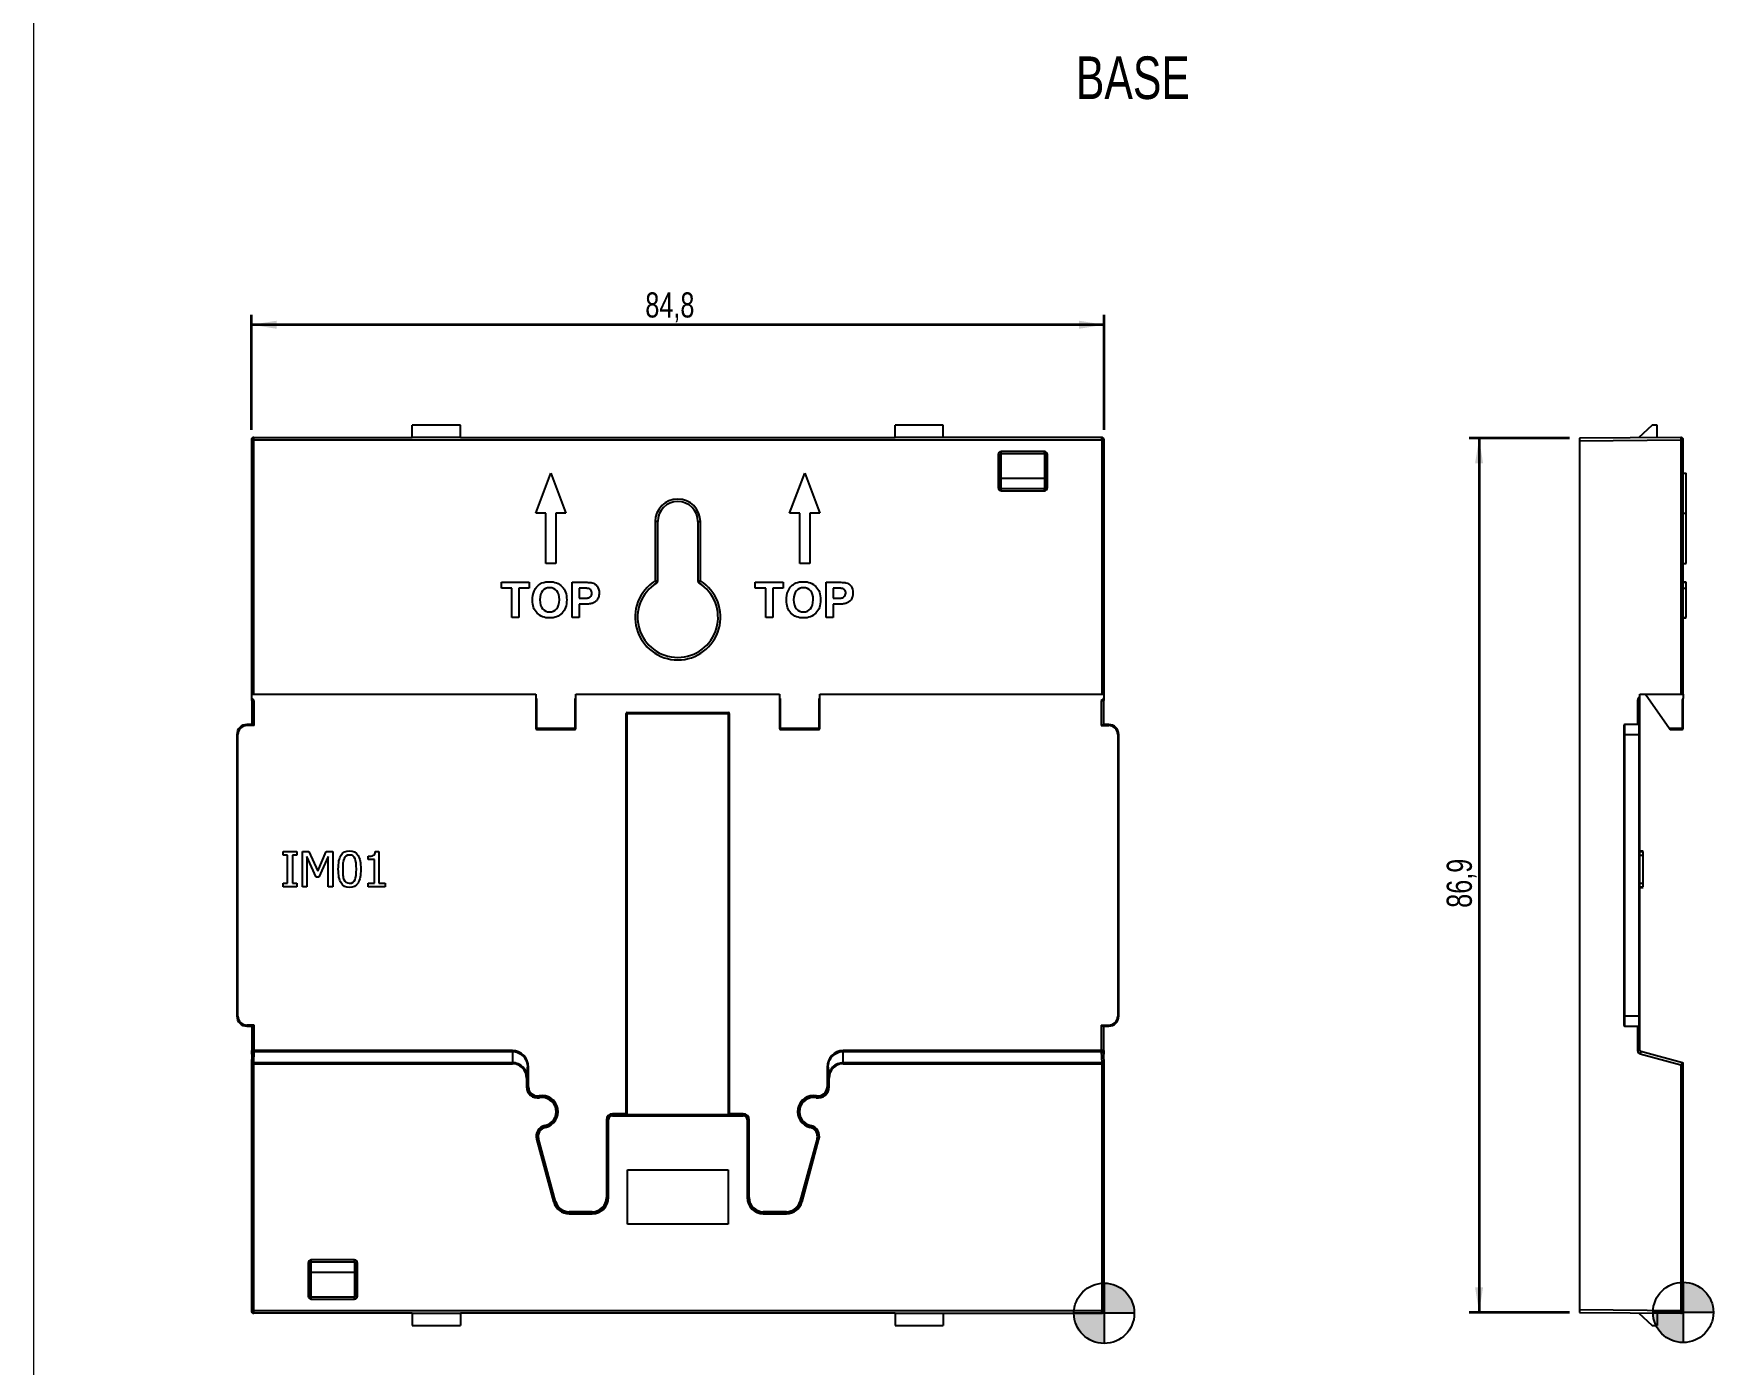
# Model space of a CAD drawing. Header units: millimetres. Extents: x 0 to 594, y 0 to 420.
# Drawn here: x 247.5 to 414.5, y 75.9 to 208.3 of the extents above; entities that cross this region are included whole.
import ezdxf

# ---------------------------------------------------------------- set-up
doc = ezdxf.new("R2010")
doc.units = ezdxf.units.MM
doc.linetypes.add('SLD-Solido', pattern=[0])
doc.layers.add('FORMAT', color=7, linetype='SLD-Solido', lineweight=35)
doc.layers.add('ZEROPOINT', color=7, linetype='SLD-Solido', lineweight=25)
doc.styles.add('SLDTEXTSTYLE0', font='TXT', dxfattribs={"width": 0.75})
doc.dimstyles.new('SLDDIMSTYLE0', dxfattribs={"dimtxt": 2.5, "dimasz": 2.5, "dimexe": 0, "dimexo": 0.0625, "dimtad": 1, "dimdec": 1, "dimrnd": 1e-09, "dimzin": 12, "dimdsep": 46, "dimtxsty": 'SLDTEXTSTYLE0', "dimsah": 1, "dimcen": 0.09, "dimadec": 0, "dimazin": 3, "dimtfac": 1, "dimtdec": 1, "dimtofl": 0, "dimtmove": 0, "dimatfit": 3, "dimfxl": 1, "dimfrac": 2, "dimtolj": 1, "dimtzin": 12, "dimarcsym": 0})

# ---------------------------------------------------------------- blocks, each defined once
blk = doc.blocks.new('ZEROPOINT')
at = {"layer": 'FORMAT'}
h = blk.add_hatch(color=256, dxfattribs=at)
edge = h.paths.add_edge_path(flags=0)
edge.add_line((86.11, 20.84), (88.11, 20.84))
edge.add_arc((86.11, 20.84), 2, 0, 90)
edge.add_line((86.11, 22.84), (86.11, 20.84))
h = blk.add_hatch(color=256, dxfattribs=at)
edge = h.paths.add_edge_path(flags=0)
edge.add_line((86.11, 20.84), (84.11, 20.84))
edge.add_arc((86.11, 20.84), 2, 180, 270)
edge.add_line((86.11, 18.84), (86.11, 20.84))
at = {"layer": 'ZEROPOINT'}
for p, q in [((86.11, 22.84), (86.11, 18.84)), ((88.11, 20.84), (84.11, 20.84))]:
    blk.add_line(p, q, dxfattribs=at)
blk.add_circle((86.11, 20.84), 2, dxfattribs=at)
blk = doc.blocks.new('_D_17')
at = {"layer": 'FORMAT'}
for p, q in [((269.16, 168.87), (269.16, 180.32)), ((353.96, 179.32), (269.16, 179.32)), ((353.96, 168.87), (353.96, 180.32))]:
    blk.add_line(p, q, dxfattribs=at)
for points in [[(269.16, 179.32), (271.66, 178.92), (271.66, 179.72)], [(353.96, 179.32), (351.46, 179.72), (351.46, 178.92)]]:
    blk.add_solid(points, dxfattribs=at)
at = {"layer": 'FORMAT', "insert": (308.33, 182.54), "char_height": 2.5, "attachment_point": 1, "style": 'SLDTEXTSTYLE0'}
blk.add_mtext('84,8', dxfattribs=at)
blk = doc.blocks.new('_D_18')
at = {"layer": 'FORMAT'}
for p, q in [((400.24, 168.03), (390.24, 168.03)), ((391.24, 168.03), (391.24, 81.11)), ((400.24, 81.11), (390.24, 81.11))]:
    blk.add_line(p, q, dxfattribs=at)
for points in [[(391.24, 168.03), (390.84, 165.53), (391.64, 165.53)], [(391.24, 81.11), (391.64, 83.61), (390.84, 83.61)]]:
    blk.add_solid(points, dxfattribs=at)
at = {"layer": 'FORMAT', "insert": (388.02, 121.34), "char_height": 2.5, "attachment_point": 1, "rotation": 90, "style": 'SLDTEXTSTYLE0'}
blk.add_mtext('86,9', dxfattribs=at)

msp = doc.modelspace()

# ---------------------------------------------------------------- linework, layer by layer
at = {"color": 7, "linetype": 'SLD-Solido', "lineweight": 25}
for p, q in [((285.16, 168.12), (285.16, 169.32)), ((289.96, 169.32), (285.16, 169.32)), ((289.96, 168.12), (289.96, 169.32)), ((337.96, 169.32), (333.16, 169.32)), ((333.16, 168.12), (333.16, 169.32)), ((337.96, 168.12), (337.96, 169.32)), ((408.44, 169.32), (407.1, 168.08)), ((408.94, 169.32), (408.44, 169.32)), ((408.94, 168.1), (408.94, 169.32)), ((269.16, 167.87), (269.16, 142.57)), ((269.41, 168.12), (285.16, 168.12)), ((269.41, 142.57), (269.41, 167.87)), ((269.41, 167.87), (353.71, 167.87)), ((285.16, 168.1), (285.16, 168.12)), ((289.96, 168.1), (285.16, 168.1)), ((289.96, 168.12), (289.96, 168.1)), ((289.96, 168.12), (333.16, 168.12)), ((333.16, 168.1), (333.16, 168.12)), ((337.96, 168.1), (333.16, 168.1)), ((337.96, 168.12), (337.96, 168.1)), ((353.71, 168.12), (337.96, 168.12)), ((353.71, 167.87), (353.71, 168.12)), ((353.71, 167.87), (353.71, 142.57)), ((353.96, 167.87), (353.71, 167.87)), ((353.96, 142.57), (353.96, 167.87)), ((411.29, 168.12), (401.24, 168.03)), ((401.24, 168.03), (401.24, 167.78)), ((401.24, 167.78), (411.29, 167.87)), ((401.24, 167.78), (401.24, 81.36)), ((411.29, 167.87), (411.29, 142.57)), ((411.54, 142.57), (411.54, 167.87)), ((343.41, 166.42), (343.41, 163.12)), ((343.61, 166.42), (343.41, 166.42)), ((343.61, 163.12), (343.61, 166.42)), ((348.01, 166.72), (343.71, 166.72)), ((343.71, 166.52), (343.71, 166.72)), ((343.71, 166.52), (348.01, 166.52)), ((343.71, 164.02), (343.71, 166.52)), ((348.01, 166.52), (348.01, 166.72)), ((348.01, 166.52), (348.01, 164.02)), ((348.11, 166.42), (348.31, 166.42)), ((348.11, 166.42), (348.11, 163.12)), ((348.31, 163.12), (348.31, 166.42)), ((297.44, 160.57), (298.94, 164.57)), ((298.94, 164.57), (300.44, 160.57)), ((322.68, 160.57), (324.18, 164.57)), ((324.18, 164.57), (325.68, 160.57)), ((343.61, 164.02), (343.71, 164.02)), ((343.71, 163.02), (343.71, 164.02)), ((348.01, 164.02), (343.71, 164.02)), ((348.01, 164.02), (348.01, 163.02)), ((348.11, 164.02), (348.01, 164.02)), ((411.54, 164.57), (411.84, 164.57)), ((411.84, 160.57), (411.84, 164.57)), ((343.41, 163.12), (343.61, 163.12)), ((343.71, 162.82), (343.71, 163.02)), ((348.01, 163.02), (343.71, 163.02)), ((343.71, 162.82), (348.01, 162.82)), ((348.01, 162.82), (348.01, 163.02)), ((348.31, 163.12), (348.11, 163.12)), ((298.44, 160.57), (297.44, 160.57)), ((298.44, 155.57), (298.44, 160.57)), ((300.44, 160.57), (299.44, 160.57)), ((299.44, 160.57), (299.44, 155.57)), ((323.68, 160.57), (322.68, 160.57)), ((323.68, 155.57), (323.68, 160.57)), ((325.68, 160.57), (324.68, 160.57)), ((324.68, 160.57), (324.68, 155.57)), ((411.54, 160.57), (411.84, 160.57)), ((411.84, 155.57), (411.84, 160.57)), ((309.31, 159.74), (309.31, 153.85)), ((309.56, 159.74), (309.31, 159.74)), ((309.56, 153.85), (309.56, 159.74)), ((313.56, 159.74), (313.81, 159.74)), ((313.56, 159.74), (313.56, 153.85)), ((313.81, 153.85), (313.81, 159.74)), ((299.44, 155.57), (298.44, 155.57)), ((324.68, 155.57), (323.68, 155.57)), ((411.54, 155.57), (411.84, 155.57)), ((294.02, 153.72), (296.79, 153.72)), ((294.02, 153.12), (294.02, 153.72)), ((296.79, 153.72), (296.79, 153.12)), ((301.06, 150.22), (301.06, 153.72)), ((301.06, 153.72), (302.19, 153.72)), ((309.31, 153.85), (309.56, 153.85)), ((309.44, 153.64), (309.31, 153.85)), ((313.56, 153.85), (313.81, 153.85)), ((313.81, 153.85), (313.68, 153.64)), ((319.26, 153.72), (322.04, 153.72)), ((319.26, 153.12), (319.26, 153.72)), ((322.04, 153.72), (322.04, 153.12)), ((326.3, 150.22), (326.3, 153.72)), ((326.3, 153.72), (327.44, 153.72)), ((411.54, 153.77), (411.84, 153.77)), ((411.54, 153.72), (411.84, 153.72)), ((411.84, 153.12), (411.84, 153.72)), ((295.05, 153.12), (294.02, 153.12)), ((295.05, 150.22), (295.05, 153.12)), ((296.79, 153.12), (295.76, 153.12)), ((295.76, 153.12), (295.76, 150.22)), ((301.76, 153.12), (301.76, 152.13)), ((302.11, 153.12), (301.76, 153.12)), ((301.76, 152.13), (302.15, 152.13)), ((320.3, 153.12), (319.26, 153.12)), ((320.3, 150.22), (320.3, 153.12)), ((322.04, 153.12), (321.01, 153.12)), ((321.01, 153.12), (321.01, 150.22)), ((327.01, 153.12), (327.01, 152.13)), ((327.35, 153.12), (327.01, 153.12)), ((327.01, 152.13), (327.4, 152.13)), ((411.54, 153.12), (411.84, 153.12)), ((411.84, 150.22), (411.84, 153.12)), ((302.23, 151.54), (301.76, 151.54)), ((301.76, 151.54), (301.76, 150.22)), ((327.47, 151.54), (327.01, 151.54)), ((327.01, 151.54), (327.01, 150.22)), ((295.76, 150.22), (295.05, 150.22)), ((301.76, 150.22), (301.06, 150.22)), ((321.01, 150.22), (320.3, 150.22)), ((327.01, 150.22), (326.3, 150.22)), ((411.54, 150.22), (411.84, 150.22)), ((411.54, 150.16), (411.84, 150.16)), ((269.16, 142.57), (269.41, 142.57)), ((269.19, 142.3), (269.19, 142.57)), ((269.41, 142.57), (297.43, 142.57)), ((297.43, 142.57), (297.43, 142.17)), ((297.53, 142.17), (297.43, 142.17)), ((297.53, 142.17), (297.43, 142.07)), ((297.43, 142.17), (297.43, 142.07)), ((297.43, 142.07), (297.43, 139.17)), ((297.53, 139.17), (297.53, 142.17)), ((301.43, 142.17), (301.33, 142.17)), ((301.33, 142.17), (301.33, 139.17)), ((301.33, 142.17), (301.43, 142.07)), ((301.43, 142.57), (321.68, 142.57)), ((301.43, 142.17), (301.43, 142.57)), ((301.43, 142.07), (301.43, 142.17)), ((301.43, 139.17), (301.43, 142.07)), ((321.68, 142.57), (321.68, 142.17)), ((321.78, 142.17), (321.68, 142.17)), ((321.78, 142.17), (321.68, 142.07)), ((321.68, 142.17), (321.68, 142.07)), ((321.68, 142.07), (321.68, 139.17)), ((321.78, 139.17), (321.78, 142.17)), ((325.68, 142.17), (325.58, 142.17)), ((325.58, 142.17), (325.58, 139.17)), ((325.58, 142.17), (325.68, 142.07)), ((325.68, 142.57), (353.71, 142.57)), ((325.68, 142.17), (325.68, 142.57)), ((325.68, 142.07), (325.68, 142.17)), ((325.68, 139.17), (325.68, 142.07)), ((353.71, 142.57), (353.96, 142.57)), ((353.92, 142.57), (353.92, 142.3)), ((407.24, 142.57), (411.29, 142.57)), ((407.24, 142.3), (407.24, 142.57)), ((407.79, 142.57), (410.17, 139.17)), ((411.29, 142.57), (411.54, 142.57)), ((411.44, 142.07), (411.44, 139.17)), ((411.54, 142.57), (411.54, 142.17)), ((411.54, 139.17), (411.54, 142.17)), ((269.2, 141.97), (269.2, 139.57)), ((269.45, 139.47), (269.45, 141.97)), ((306.43, 100.87), (306.43, 140.67)), ((306.43, 140.67), (306.53, 140.67)), ((306.53, 140.77), (316.58, 140.77)), ((306.53, 140.77), (306.53, 140.67)), ((306.53, 140.67), (316.58, 140.67)), ((306.53, 100.77), (306.53, 140.67)), ((316.58, 140.67), (316.58, 140.77)), ((316.58, 140.67), (316.68, 140.67)), ((316.58, 140.67), (316.58, 100.77)), ((316.68, 140.67), (316.68, 100.87)), ((353.67, 141.97), (353.67, 139.47)), ((353.92, 139.57), (353.92, 141.97)), ((406.99, 141.97), (406.99, 139.57)), ((407.24, 139.47), (407.24, 141.97)), ((268.71, 139.47), (268.71, 139.57)), ((269.25, 139.57), (268.71, 139.57)), ((269.45, 139.47), (268.71, 139.47)), ((297.43, 139.17), (297.53, 139.17)), ((301.33, 139.17), (297.53, 139.17)), ((297.53, 139.07), (297.53, 139.17)), ((297.53, 139.07), (301.33, 139.07)), ((301.43, 139.17), (301.33, 139.17)), ((301.33, 139.07), (301.33, 139.17)), ((321.68, 139.17), (321.78, 139.17)), ((325.58, 139.17), (321.78, 139.17)), ((321.78, 139.07), (321.78, 139.17)), ((321.78, 139.07), (325.58, 139.07)), ((325.68, 139.17), (325.58, 139.17)), ((325.58, 139.07), (325.58, 139.17)), ((353.67, 139.47), (354.41, 139.47)), ((354.41, 139.57), (353.87, 139.57)), ((354.41, 139.57), (354.41, 139.47)), ((405.64, 139.47), (405.64, 138.57)), ((405.74, 138.57), (405.74, 139.57)), ((407.14, 139.57), (405.74, 139.57)), ((407.14, 139.57), (407.14, 138.57)), ((407.24, 138.57), (407.24, 139.47)), ((411.44, 139.17), (410.17, 139.17)), ((410.17, 139.17), (410.24, 139.07)), ((410.24, 139.07), (411.44, 139.07)), ((411.44, 139.17), (411.44, 139.07)), ((411.44, 139.17), (411.54, 139.17)), ((267.71, 138.57), (267.71, 110.57)), ((267.81, 138.57), (267.71, 138.57)), ((267.81, 110.57), (267.81, 138.57)), ((355.31, 138.57), (355.31, 110.57)), ((355.41, 138.57), (355.31, 138.57)), ((355.41, 110.57), (355.41, 138.57)), ((405.64, 138.57), (405.64, 110.57)), ((405.74, 138.57), (405.64, 138.57)), ((405.74, 110.57), (405.74, 138.57)), ((405.74, 138.57), (407.14, 138.57)), ((407.14, 138.57), (407.14, 110.57)), ((407.24, 138.57), (407.14, 138.57)), ((407.24, 110.57), (407.24, 138.57)), ((407.24, 127.01), (407.54, 127.01)), ((272.31, 126.58), (272.31, 126.94)), ((272.31, 126.94), (273.67, 126.94)), ((272.76, 126.58), (272.31, 126.58)), ((272.76, 123.79), (272.76, 126.58)), ((273.67, 126.58), (273.23, 126.58)), ((273.23, 126.58), (273.23, 123.79)), ((273.67, 126.94), (273.67, 126.58)), ((274.25, 126.94), (274.88, 126.94)), ((274.25, 123.44), (274.25, 126.94)), ((275.59, 124.4), (274.68, 126.45)), ((274.68, 126.45), (274.68, 123.44)), ((274.88, 126.94), (275.76, 124.99)), ((275.76, 124.99), (276.6, 126.94)), ((276.78, 126.45), (275.87, 124.4)), ((276.6, 126.94), (277.25, 126.94)), ((276.78, 123.44), (276.78, 126.45)), ((277.25, 126.94), (277.25, 123.44)), ((280.76, 126.14), (280.76, 126.46)), ((281.39, 126.14), (280.76, 126.14)), ((281.39, 123.79), (281.39, 126.14)), ((281.48, 126.95), (281.84, 126.95)), ((281.84, 126.95), (281.84, 123.79)), ((407.24, 126.94), (407.54, 126.94)), ((407.24, 126.58), (407.54, 126.58)), ((407.54, 126.58), (407.54, 126.94)), ((407.54, 123.79), (407.54, 126.58)), ((272.31, 123.79), (272.76, 123.79)), ((272.31, 123.44), (272.31, 123.79)), ((273.23, 123.79), (273.67, 123.79)), ((273.67, 123.79), (273.67, 123.44)), ((275.87, 124.4), (275.59, 124.4)), ((280.76, 123.79), (281.39, 123.79)), ((280.76, 123.44), (280.76, 123.79)), ((281.84, 123.79), (282.47, 123.79)), ((282.47, 123.79), (282.47, 123.44)), ((407.24, 123.79), (407.54, 123.79)), ((407.54, 123.44), (407.54, 123.79)), ((273.67, 123.44), (272.31, 123.44)), ((274.68, 123.44), (274.25, 123.44)), ((277.25, 123.44), (276.78, 123.44)), ((282.47, 123.44), (280.76, 123.44)), ((407.24, 123.44), (407.54, 123.44)), ((407.24, 123.36), (407.54, 123.36)), ((407.54, 123.36), (407.54, 123.37)), ((267.81, 110.57), (267.71, 110.57)), ((355.41, 110.57), (355.31, 110.57)), ((405.64, 110.57), (405.64, 109.67)), ((405.64, 110.57), (405.74, 110.57)), ((405.74, 109.57), (405.74, 110.57)), ((407.14, 110.57), (405.74, 110.57)), ((407.14, 110.57), (407.14, 109.57)), ((407.24, 110.57), (407.14, 110.57)), ((407.24, 109.67), (407.24, 110.57)), ((269.45, 109.67), (268.71, 109.67)), ((268.71, 109.67), (268.71, 109.57)), ((268.71, 109.57), (269.25, 109.57)), ((269.2, 109.57), (269.2, 107.14)), ((269.45, 107.14), (269.45, 109.67)), ((353.67, 109.67), (354.41, 109.67)), ((353.67, 109.67), (353.67, 107.14)), ((353.87, 109.57), (354.41, 109.57)), ((353.92, 107.14), (353.92, 109.57)), ((354.41, 109.67), (354.41, 109.57)), ((405.74, 109.57), (407.14, 109.57)), ((406.99, 109.57), (406.99, 107.14)), ((407.24, 107.14), (407.24, 109.67)), ((269.41, 105.94), (269.44, 107.05)), ((269.44, 107.05), (295.11, 107.05)), ((295.11, 107.14), (269.45, 107.14)), ((295.11, 107.05), (295.11, 105.94)), ((353.67, 107.14), (328.01, 107.14)), ((328.01, 105.94), (328.01, 107.05)), ((328.01, 107.05), (353.67, 107.05)), ((353.67, 107.05), (353.71, 105.94)), ((411.46, 105.94), (407.31, 107.05)), ((269.19, 106.81), (269.16, 105.73)), ((269.16, 105.72), (269.16, 81.27)), ((295.11, 105.94), (269.41, 105.94)), ((269.41, 105.94), (269.41, 105.94)), ((269.41, 105.84), (295.11, 105.84)), ((269.41, 81.27), (269.41, 105.84)), ((296.61, 104.39), (296.61, 105.49)), ((296.71, 103.53), (296.71, 105.49)), ((326.41, 105.49), (326.41, 103.53)), ((326.51, 105.49), (326.51, 104.39)), ((328.01, 105.94), (328.01, 105.84)), ((353.71, 105.94), (328.01, 105.94)), ((328.01, 105.84), (353.71, 105.84)), ((353.71, 105.94), (353.71, 105.94)), ((353.71, 105.84), (353.71, 81.27)), ((353.96, 105.73), (353.92, 106.81)), ((353.96, 81.27), (353.96, 105.72)), ((407.25, 106.81), (411.29, 105.72)), ((411.29, 105.72), (411.29, 81.27)), ((411.54, 105.84), (411.54, 105.84)), ((411.54, 81.27), (411.54, 105.84)), ((296.51, 104.39), (296.51, 103.53)), ((296.61, 103.53), (296.61, 104.39)), ((326.57, 104.69), (326.51, 104.39)), ((326.51, 104.39), (326.51, 103.53)), ((326.61, 103.53), (326.61, 104.39)), ((296.61, 103.53), (296.51, 103.53)), ((296.61, 103.53), (296.71, 103.53)), ((297.79, 102.54), (297.77, 102.64)), ((297.79, 102.54), (297.81, 102.45)), ((325.33, 102.54), (325.31, 102.45)), ((325.33, 102.54), (325.35, 102.64)), ((326.51, 103.53), (326.41, 103.53)), ((326.51, 103.53), (326.61, 103.53)), ((304.46, 100.27), (304.46, 92.52)), ((304.56, 100.27), (304.46, 100.27)), ((304.56, 100.27), (304.56, 92.52)), ((304.56, 100.27), (304.66, 100.27)), ((304.66, 92.52), (304.66, 100.27)), ((305.06, 100.77), (305.06, 100.87)), ((306.43, 100.87), (305.06, 100.87)), ((305.06, 100.77), (305.06, 100.67)), ((318.06, 100.77), (305.06, 100.77)), ((305.06, 100.67), (318.06, 100.67)), ((306.43, 100.77), (306.43, 100.87)), ((318.06, 100.87), (316.68, 100.87)), ((316.68, 100.87), (316.68, 100.77)), ((318.06, 100.77), (318.06, 100.87)), ((318.06, 100.77), (318.06, 100.67)), ((318.46, 100.27), (318.46, 92.52)), ((318.56, 100.27), (318.46, 100.27)), ((318.56, 92.52), (318.56, 100.27)), ((318.56, 100.27), (318.66, 100.27)), ((318.66, 92.52), (318.66, 100.27)), ((298.37, 99.6), (298.35, 99.7)), ((298.37, 99.6), (298.39, 99.5)), ((324.75, 99.6), (324.72, 99.5)), ((324.75, 99.6), (324.77, 99.7)), ((297.62, 98.36), (297.52, 98.33)), ((297.52, 98.33), (299.21, 92.1)), ((297.62, 98.36), (297.71, 98.39)), ((299.31, 92.13), (297.62, 98.36)), ((299.4, 92.15), (297.71, 98.39)), ((325.41, 98.39), (323.71, 92.15)), ((325.5, 98.36), (323.81, 92.13)), ((323.91, 92.1), (325.6, 98.33)), ((325.5, 98.36), (325.41, 98.39)), ((325.5, 98.36), (325.6, 98.33)), ((306.56, 95.27), (316.56, 95.27)), ((306.56, 89.87), (306.56, 95.27)), ((316.56, 95.27), (316.56, 89.87)), ((299.31, 92.13), (299.21, 92.1)), ((299.31, 92.13), (299.4, 92.15)), ((304.56, 92.52), (304.46, 92.52)), ((304.56, 92.52), (304.66, 92.52)), ((318.56, 92.52), (318.46, 92.52)), ((318.56, 92.52), (318.66, 92.52)), ((323.81, 92.13), (323.71, 92.15)), ((323.81, 92.13), (323.91, 92.1)), ((300.76, 91.02), (300.76, 91.12)), ((303.06, 91.12), (300.76, 91.12)), ((303.06, 91.02), (300.76, 91.02)), ((300.76, 91.02), (300.76, 90.92)), ((300.76, 90.92), (303.06, 90.92)), ((303.06, 91.02), (303.06, 91.12)), ((303.06, 91.02), (303.06, 90.92)), ((320.06, 91.02), (320.06, 91.12)), ((322.36, 91.12), (320.06, 91.12)), ((322.36, 91.02), (320.06, 91.02)), ((320.06, 91.02), (320.06, 90.92)), ((320.06, 90.92), (322.36, 90.92)), ((322.36, 91.02), (322.36, 91.12)), ((322.36, 91.02), (322.36, 90.92)), ((316.56, 89.87), (306.56, 89.87)), ((274.81, 86.02), (274.81, 82.72)), ((275.01, 86.02), (274.81, 86.02)), ((275.01, 82.72), (275.01, 86.02)), ((279.41, 86.32), (275.11, 86.32)), ((275.11, 86.12), (275.11, 86.32)), ((275.11, 86.12), (279.41, 86.12)), ((275.11, 85.12), (275.11, 86.12)), ((279.41, 86.12), (279.41, 86.32)), ((279.41, 86.12), (279.41, 85.12)), ((279.71, 86.02), (279.51, 86.02)), ((279.51, 86.02), (279.51, 82.72)), ((279.71, 82.72), (279.71, 86.02)), ((275.11, 85.12), (275.01, 85.12)), ((275.11, 85.12), (279.41, 85.12)), ((275.11, 82.62), (275.11, 85.12)), ((279.41, 85.12), (279.51, 85.12)), ((279.41, 85.12), (279.41, 82.62)), ((275.01, 82.72), (274.81, 82.72)), ((275.11, 82.42), (275.11, 82.62)), ((279.41, 82.62), (275.11, 82.62)), ((275.11, 82.42), (279.41, 82.42)), ((279.41, 82.42), (279.41, 82.62)), ((279.71, 82.72), (279.51, 82.72)), ((353.71, 81.27), (269.41, 81.27)), ((285.16, 81.02), (269.41, 81.02)), ((285.16, 81.04), (289.96, 81.04)), ((285.16, 81.02), (285.16, 81.04)), ((285.16, 81.02), (285.16, 79.82)), ((289.96, 81.04), (289.96, 81.02)), ((333.16, 81.02), (289.96, 81.02)), ((289.96, 81.02), (289.96, 79.82)), ((333.16, 81.04), (337.96, 81.04)), ((333.16, 81.02), (333.16, 81.04)), ((333.16, 81.02), (333.16, 79.82)), ((337.96, 81.04), (337.96, 81.02)), ((337.96, 81.02), (353.71, 81.02)), ((337.96, 81.02), (337.96, 79.82)), ((353.71, 81.02), (353.71, 81.27)), ((353.71, 81.27), (353.96, 81.27)), ((401.24, 81.36), (401.24, 81.11)), ((411.29, 81.27), (401.24, 81.36)), ((401.24, 81.11), (411.29, 81.02)), ((407.1, 81.06), (408.44, 79.82)), ((408.94, 81.04), (408.94, 79.82)), ((285.16, 79.82), (289.96, 79.82)), ((333.16, 79.82), (337.96, 79.82)), ((408.44, 79.82), (408.94, 79.82))]:
    msp.add_line(p, q, dxfattribs=at)
for centre, radius, start, end in [((353.71, 167.87), 0.25, 0.0051, 89.9949), ((343.71, 166.42), 0.3, 90, 180), ((343.71, 166.42), 0.1, 90, 180), ((348.01, 166.42), 0.3, 0, 90), ((348.01, 166.42), 0.1, 0, 90), ((343.71, 163.12), 0.3, 180, 270), ((343.71, 163.12), 0.1, 180, 270), ((348.01, 163.12), 0.3, 270, 0), ((348.01, 163.12), 0.1, 270, 0), ((311.56, 159.74), 2.25, 0, 180), ((311.56, 159.74), 2, 0, 180), ((311.56, 150.24), 4.25, 121.9657, 58.0343), ((309.31, 153.85), 0.25, 301.9657, 360), ((313.81, 153.85), 0.25, 180, 238.0343), ((311.56, 150.24), 4, 121.9657, 58.0343), ((407.34, 141.97), 0.35, 106.2292, 180), ((411.44, 142.17), 0.1, 270, 0), ((306.53, 140.67), 0.1, 90, 180), ((316.58, 140.67), 0.1, 0, 90), ((268.71, 138.57), 1, 90, 180), ((268.71, 138.57), 0.9, 90, 180), ((297.53, 139.17), 0.1, 180, 270), ((301.33, 139.17), 0.1, 270, 0), ((321.78, 139.17), 0.1, 180, 270), ((325.58, 139.17), 0.1, 270, 0), ((354.41, 138.57), 1, 360, 90), ((354.41, 138.57), 0.9, 360, 90), ((405.74, 139.47), 0.1, 90, 180), ((407.14, 139.47), 0.1, 0, 90), ((411.44, 139.17), 0.1, 270, 0), ((268.71, 110.57), 1, 180, 270), ((268.71, 110.57), 0.9, 180, 270), ((354.41, 110.57), 0.9, 270, 0), ((354.41, 110.57), 1, 270, 0), ((405.74, 109.67), 0.1, 180, 270), ((407.14, 109.67), 0.1, 270, 0), ((407.34, 107.14), 0.35, 180, 255), ((407.34, 107.14), 0.1, 180, 255), ((297.61, 103.53), 1.1, 180, 280.3698), ((297.61, 103.53), 1, 180, 280.3698), ((297.61, 103.53), 0.9, 180, 280.3698), ((298.06, 101.07), 1.6, 282.0402, 100.3698), ((298.06, 101.07), 1.5, 282.0402, 100.3698), ((298.06, 101.07), 1.4, 282.0402, 100.3698), ((325.06, 101.07), 1.6, 79.6302, 257.9598), ((325.06, 101.07), 1.5, 79.6302, 257.9598), ((325.06, 101.07), 1.4, 79.6302, 257.9598), ((325.51, 103.53), 1.1, 259.6302, 0), ((325.51, 103.53), 1, 259.6302, 0), ((325.51, 103.53), 0.9, 259.6302, 0), ((305.06, 100.27), 0.6, 90, 180), ((305.06, 100.27), 0.5, 90, 180), ((305.06, 100.27), 0.4, 90, 180), ((318.06, 100.27), 0.6, 0, 90), ((318.06, 100.27), 0.5, 360, 90), ((318.06, 100.27), 0.4, 0, 90), ((298.58, 98.62), 1.1, 102.0402, 195.1893), ((298.58, 98.62), 1, 102.0402, 195.1893), ((298.58, 98.62), 0.9, 102.0402, 195.1893), ((324.54, 98.62), 0.9, 344.8107, 77.9598), ((324.54, 98.62), 1, 344.8107, 77.9598), ((324.54, 98.62), 1.1, 344.8107, 77.9598), ((300.76, 92.52), 1.6, 195.1893, 270), ((300.76, 92.52), 1.5, 195.1893, 270), ((300.76, 92.52), 1.4, 195.1893, 270), ((303.06, 92.52), 1.6, 270, 0), ((303.06, 92.52), 1.5, 270, 0), ((303.06, 92.52), 1.4, 270, 0), ((320.06, 92.52), 1.6, 180, 270), ((320.06, 92.52), 1.5, 180, 270), ((320.06, 92.52), 1.4, 180, 270), ((322.36, 92.52), 1.4, 270, 344.8107), ((322.36, 92.52), 1.5, 270, 344.8107), ((322.36, 92.52), 1.6, 270, 344.8107), ((275.11, 86.02), 0.3, 90, 180), ((275.11, 86.02), 0.1, 90, 180), ((279.41, 86.02), 0.3, 0, 90), ((279.41, 86.02), 0.1, 0, 90), ((275.11, 82.72), 0.3, 180, 270), ((275.11, 82.72), 0.1, 180, 270), ((279.41, 82.72), 0.3, 270, 0), ((279.41, 82.72), 0.1, 270, 0), ((353.71, 81.27), 0.25, 270.0051, 359.9949)]:
    msp.add_arc(centre, radius, start, end, dxfattribs=at)
for centre, major_axis, ratio, start_param, end_param in [((269.19, 141.97), (0, 0.35), 0.008727, 4.712389, 5.999932), ((353.92, 141.97), (0, 0.35), 0.008727, 0.283254, 1.570796), ((269.19, 107.14), (0, 0.35), 0.008727, 3.403392, 4.712389), ((269.44, 107.14), (0, 0.1), 0.030544, 3.403392, 4.712389), ((295.11, 105.49), (0, 1.66), 0.965926, 4.712389, 6.283185), ((328.01, 105.49), (0, 1.66), 0.965926, 0, 1.570796), ((353.67, 107.14), (0, 0.1), 0.030544, 1.570796, 2.879793), ((353.92, 107.14), (0, 0.35), 0.008727, 1.570796, 2.879793), ((269.41, 105.72), (0.25, -0.005), 0.846692, 1.590228, 2.952038), ((269.41, 105.72), (0.25, -0.001), 0.460374, 1.579611, 3.152666), ((269.41, 105.72), (0.25, -0.005), 0.846692, 2.952038, 3.163282), ((269.41, 105.88), (0.25, 0), 0.16077, 4.705921, 4.712389), ((295.11, 104.39), (0, 1.45), 0.965926, 4.712389, 6.283185), ((328.01, 104.39), (0, 1.45), 0.965926, 0, 1.570796), ((353.71, 105.72), (0.25, 0.005), 0.846692, 0.189578, 1.551365), ((353.71, 105.88), (0.25, 0), 0.16077, 4.712389, 4.718857), ((353.71, 105.72), (0.25, 0.001), 0.460374, 0.18979, 1.561981), ((353.71, 105.72), (0.25, 0.005), 0.846692, 6.261496, 6.472763), ((353.71, 105.72), (0.25, 0.001), 0.460374, 6.272112, 6.472975), ((411.29, 105.72), (0.176, 0.212), 0.006097, 0.002807, 1.575862), ((411.29, 105.72), (0.25, 0.115), 0.003315, 0.004942, 1.577997)]:
    msp.add_ellipse(centre, major_axis=major_axis, ratio=ratio, start_param=start_param, end_param=end_param, dxfattribs=at)
for points in [[(269.23, 168.04), (269.19, 168), (269.16, 167.93), (269.16, 167.87)], [(269.16, 167.87), (269.16, 167.88), (269.19, 167.89), (269.23, 167.9)], [(269.23, 167.9), (269.2, 167.96), (269.2, 168.01), (269.23, 168.04)], [(269.41, 168.12), (269.34, 168.12), (269.28, 168.09), (269.23, 168.04)], [(269.23, 167.9), (269.28, 167.89), (269.34, 167.88), (269.41, 167.87)], [(269.37, 168.04), (269.38, 168.09), (269.4, 168.12), (269.41, 168.12)], [(269.41, 167.87), (269.4, 167.93), (269.38, 168), (269.37, 168.04)], [(411.29, 168.12), (411.3, 168.12), (411.31, 168.09), (411.32, 168.04)], [(411.46, 168.04), (411.42, 168.09), (411.35, 168.12), (411.29, 168.12)], [(411.32, 168.04), (411.31, 168), (411.3, 167.93), (411.29, 167.87)], [(411.29, 167.87), (411.35, 167.88), (411.42, 167.89), (411.46, 167.9)], [(411.46, 167.9), (411.43, 167.96), (411.38, 168.01), (411.32, 168.04)], [(411.54, 167.87), (411.54, 167.93), (411.51, 168), (411.46, 168.04)], [(411.46, 167.9), (411.51, 167.89), (411.54, 167.88), (411.54, 167.87)], [(298.05, 153.64), (298.29, 153.74), (298.55, 153.77), (298.8, 153.77)], [(323.29, 153.64), (323.53, 153.74), (323.79, 153.77), (324.05, 153.77)], [(297.11, 151.94), (297.11, 152.25), (297.15, 152.56), (297.27, 152.84)], [(322.36, 151.94), (322.36, 152.25), (322.39, 152.56), (322.52, 152.84)], [(278.4, 126.25), (278.49, 126.49), (278.66, 126.62), (278.92, 126.62)], [(278.92, 126.62), (279.18, 126.62), (279.34, 126.49), (279.43, 126.25)], [(279.43, 126.25), (279.53, 126.02), (279.56, 125.67), (279.56, 125.19)], [(278.92, 123.75), (278.65, 123.75), (278.48, 123.89), (278.39, 124.13)], [(279.43, 124.12), (279.34, 123.87), (279.17, 123.75), (278.92, 123.75)], [(279.56, 125.19), (279.56, 124.71), (279.52, 124.35), (279.43, 124.12)], [(295.11, 107.14), (295.11, 107.1), (295.11, 107.06), (295.11, 107.05)], [(328.01, 107.05), (328.01, 107.06), (328.01, 107.1), (328.01, 107.14)], [(269.41, 105.84), (269.41, 105.88), (269.41, 105.92), (269.41, 105.94)], [(269.41, 105.84), (269.41, 105.88), (269.41, 105.92), (269.41, 105.94)], [(295.11, 105.94), (295.11, 105.92), (295.11, 105.88), (295.11, 105.84)], [(353.71, 105.94), (353.71, 105.92), (353.71, 105.88), (353.71, 105.84)], [(353.71, 105.94), (353.71, 105.92), (353.71, 105.88), (353.71, 105.84)], [(411.54, 105.84), (411.54, 105.88), (411.51, 105.92), (411.46, 105.94)], [(411.54, 105.84), (411.54, 105.88), (411.51, 105.92), (411.46, 105.94)], [(269.23, 81.23), (269.19, 81.24), (269.16, 81.26), (269.16, 81.27)], [(269.16, 81.27), (269.16, 81.2), (269.19, 81.14), (269.23, 81.09)], [(269.41, 81.27), (269.34, 81.26), (269.28, 81.24), (269.23, 81.23)], [(269.23, 81.23), (269.26, 81.18), (269.32, 81.12), (269.37, 81.09)], [(269.23, 81.09), (269.28, 81.05), (269.34, 81.02), (269.41, 81.02)], [(269.37, 81.09), (269.38, 81.14), (269.4, 81.2), (269.41, 81.27)], [(269.41, 81.02), (269.4, 81.02), (269.38, 81.05), (269.37, 81.09)], [(411.29, 81.27), (411.3, 81.2), (411.31, 81.14), (411.32, 81.09)], [(411.46, 81.23), (411.42, 81.24), (411.35, 81.26), (411.29, 81.27)], [(411.32, 81.09), (411.31, 81.05), (411.3, 81.02), (411.29, 81.02)], [(411.29, 81.02), (411.35, 81.02), (411.42, 81.05), (411.46, 81.09)], [(411.54, 81.27), (411.54, 81.26), (411.51, 81.24), (411.46, 81.23)], [(411.46, 81.09), (411.51, 81.14), (411.54, 81.2), (411.54, 81.27)], [(411.46, 81.23), (411.49, 81.18), (411.49, 81.12), (411.46, 81.09)]]:
    msp.add_open_spline(points, degree=3, dxfattribs=at)
for points, knots in [([(269.37, 168.04), (269.37, 168.05), (269.35, 168.06), (269.32, 168.06), (269.29, 168.07), (269.26, 168.06), (269.24, 168.05), (269.23, 168.04)], [0, 0, 0, 0, 0.146334, 0.312874, 0.500467, 0.703109, 1, 1, 1, 1]), ([(269.23, 167.9), (269.24, 167.91), (269.25, 167.93), (269.27, 167.96), (269.29, 167.99), (269.33, 168.02), (269.36, 168.04), (269.37, 168.04)], [0, 0, 0, 0, 0.17728, 0.340142, 0.500406, 0.740439, 1, 1, 1, 1]), ([(411.46, 168.04), (411.46, 168.05), (411.45, 168.06), (411.43, 168.06), (411.4, 168.07), (411.37, 168.06), (411.34, 168.05), (411.32, 168.04)], [0, 0, 0, 0, 0.146334, 0.312874, 0.500467, 0.703109, 1, 1, 1, 1]), ([(411.46, 167.9), (411.47, 167.91), (411.48, 167.93), (411.48, 167.96), (411.49, 167.99), (411.48, 168.02), (411.47, 168.04), (411.46, 168.04)], [0, 0, 0, 0, 0.17728, 0.340142, 0.500406, 0.740439, 1, 1, 1, 1]), ([(298.8, 153.77), (299.32, 153.77), (299.73, 153.61), (300.35, 152.97), (300.51, 152.53), (300.51, 151.96)], [0, 0, 0, 0, 0.5, 0.5, 1, 1, 1, 1]), ([(302.19, 153.72), (302.34, 153.72), (302.51, 153.71), (302.81, 153.7), (302.95, 153.69), (303.03, 153.66)], [0, 0, 0, 0, 0.5, 0.5, 1, 1, 1, 1]), ([(324.05, 153.77), (324.57, 153.77), (324.98, 153.61), (325.6, 152.97), (325.75, 152.53), (325.75, 151.96)], [0, 0, 0, 0, 0.5, 0.5, 1, 1, 1, 1]), ([(327.44, 153.72), (327.58, 153.72), (327.75, 153.71), (328.06, 153.7), (328.19, 153.69), (328.28, 153.66)], [0, 0, 0, 0, 0.5, 0.5, 1, 1, 1, 1]), ([(297.27, 152.84), (297.35, 153.02), (297.46, 153.18), (297.73, 153.46), (297.89, 153.57), (298.05, 153.64)], [0, 0, 0, 0, 0.5, 0.5, 1, 1, 1, 1]), ([(298.81, 153.17), (298.52, 153.17), (298.28, 153.07), (297.93, 152.67), (297.84, 152.37), (297.84, 151.97)], [0, 0, 0, 0, 0.5, 0.5, 1, 1, 1, 1]), ([(299.78, 151.98), (299.78, 152.38), (299.69, 152.68), (299.34, 153.07), (299.1, 153.17), (298.81, 153.17)], [0, 0, 0, 0, 0.5, 0.5, 1, 1, 1, 1]), ([(302.61, 153.1), (302.58, 153.11), (302.54, 153.11), (302.45, 153.12), (302.41, 153.12), (302.28, 153.12), (302.19, 153.12), (302.11, 153.12)], [0, 0, 0, 0, 0.25, 0.25, 0.5, 0.5, 1, 1, 1, 1]), ([(302.15, 152.13), (302.36, 152.13), (302.52, 152.14), (302.68, 152.17), (302.75, 152.2), (302.81, 152.23), (302.89, 152.3), (302.98, 152.41), (303.01, 152.55), (303.01, 152.63)], [0, 0, 0, 0, 0.25, 0.25, 0.375, 0.5, 0.5, 0.75, 1, 1, 1, 1]), ([(303.01, 152.63), (303.01, 152.76), (302.97, 152.86), (302.82, 153.03), (302.73, 153.08), (302.61, 153.1)], [0, 0, 0, 0, 0.5, 0.5, 1, 1, 1, 1]), ([(303.74, 152.64), (303.74, 152.48), (303.69, 152.2), (303.56, 151.99), (303.41, 151.82), (303.23, 151.68), (303.05, 151.61), (302.96, 151.59)], [0, 0, 0, 0, 0.25, 0.5, 0.5, 0.75, 1, 1, 1, 1]), ([(303.03, 153.66), (303.23, 153.61), (303.4, 153.5), (303.67, 153.15), (303.74, 152.92), (303.74, 152.64)], [0, 0, 0, 0, 0.5, 0.5, 1, 1, 1, 1]), ([(322.52, 152.84), (322.6, 153.02), (322.7, 153.18), (322.98, 153.46), (323.13, 153.57), (323.29, 153.64)], [0, 0, 0, 0, 0.5, 0.5, 1, 1, 1, 1]), ([(324.06, 153.17), (323.77, 153.17), (323.53, 153.07), (323.17, 152.67), (323.08, 152.37), (323.08, 151.97)], [0, 0, 0, 0, 0.5, 0.5, 1, 1, 1, 1]), ([(325.02, 151.98), (325.02, 152.38), (324.94, 152.68), (324.58, 153.07), (324.35, 153.17), (324.06, 153.17)], [0, 0, 0, 0, 0.5, 0.5, 1, 1, 1, 1]), ([(327.86, 153.1), (327.83, 153.11), (327.78, 153.11), (327.7, 153.12), (327.66, 153.12), (327.53, 153.12), (327.43, 153.12), (327.35, 153.12)], [0, 0, 0, 0, 0.25, 0.25, 0.5, 0.5, 1, 1, 1, 1]), ([(327.4, 152.13), (327.61, 152.13), (327.76, 152.14), (327.92, 152.17), (327.99, 152.2), (328.05, 152.23), (328.14, 152.3), (328.23, 152.41), (328.26, 152.55), (328.26, 152.63)], [0, 0, 0, 0, 0.25, 0.25, 0.375, 0.5, 0.5, 0.75, 1, 1, 1, 1]), ([(328.26, 152.63), (328.26, 152.76), (328.22, 152.86), (328.07, 153.03), (327.97, 153.08), (327.86, 153.1)], [0, 0, 0, 0, 0.5, 0.5, 1, 1, 1, 1]), ([(328.98, 152.64), (328.98, 152.48), (328.94, 152.2), (328.81, 151.99), (328.66, 151.82), (328.48, 151.68), (328.3, 151.61), (328.2, 151.59)], [0, 0, 0, 0, 0.25, 0.5, 0.5, 0.75, 1, 1, 1, 1]), ([(328.28, 153.66), (328.48, 153.61), (328.65, 153.5), (328.92, 153.15), (328.98, 152.92), (328.98, 152.64)], [0, 0, 0, 0, 0.5, 0.5, 1, 1, 1, 1]), ([(298.81, 150.16), (298.29, 150.16), (297.88, 150.32), (297.26, 150.95), (297.11, 151.39), (297.11, 151.94)], [0, 0, 0, 0, 0.5, 0.5, 1, 1, 1, 1]), ([(297.84, 151.97), (297.84, 151.57), (297.93, 151.27), (298.3, 150.86), (298.53, 150.76), (298.81, 150.76)], [0, 0, 0, 0, 0.5, 0.5, 1, 1, 1, 1]), ([(298.81, 150.76), (299.09, 150.76), (299.33, 150.86), (299.69, 151.27), (299.78, 151.57), (299.78, 151.98)], [0, 0, 0, 0, 0.5, 0.5, 1, 1, 1, 1]), ([(300.51, 151.96), (300.51, 151.4), (300.35, 150.96), (299.74, 150.32), (299.33, 150.16), (298.81, 150.16)], [0, 0, 0, 0, 0.5, 0.5, 1, 1, 1, 1]), ([(302.96, 151.59), (302.9, 151.58), (302.84, 151.57), (302.71, 151.55), (302.65, 151.55), (302.47, 151.54), (302.34, 151.54), (302.23, 151.54)], [0, 0, 0, 0, 0.25, 0.25, 0.5, 0.5, 1, 1, 1, 1]), ([(324.06, 150.16), (323.54, 150.16), (323.12, 150.32), (322.51, 150.95), (322.36, 151.39), (322.36, 151.94)], [0, 0, 0, 0, 0.5, 0.5, 1, 1, 1, 1]), ([(323.08, 151.97), (323.08, 151.57), (323.18, 151.27), (323.54, 150.86), (323.77, 150.76), (324.06, 150.76)], [0, 0, 0, 0, 0.5, 0.5, 1, 1, 1, 1]), ([(324.06, 150.76), (324.34, 150.76), (324.57, 150.86), (324.93, 151.27), (325.02, 151.57), (325.02, 151.98)], [0, 0, 0, 0, 0.5, 0.5, 1, 1, 1, 1]), ([(325.75, 151.96), (325.75, 151.4), (325.6, 150.96), (324.98, 150.32), (324.57, 150.16), (324.06, 150.16)], [0, 0, 0, 0, 0.5, 0.5, 1, 1, 1, 1]), ([(328.2, 151.59), (328.14, 151.58), (328.08, 151.57), (327.96, 151.55), (327.9, 151.55), (327.72, 151.54), (327.59, 151.54), (327.47, 151.54)], [0, 0, 0, 0, 0.25, 0.25, 0.5, 0.5, 1, 1, 1, 1]), ([(269.45, 141.97), (269.42, 141.99), (269.36, 142.02), (269.29, 142.08), (269.24, 142.14), (269.22, 142.19), (269.2, 142.25), (269.2, 142.28), (269.19, 142.3)], [0, 0, 0, 0, 0.233154, 0.481046, 0.605597, 0.740897, 0.863797, 1, 1, 1, 1]), ([(353.92, 142.3), (353.92, 142.3), (353.92, 142.3), (353.92, 142.3), (353.92, 142.3), (353.92, 142.29), (353.92, 142.27), (353.92, 142.24), (353.9, 142.17), (353.84, 142.09), (353.76, 142.02), (353.7, 141.99), (353.67, 141.97)], [0, 0, 0, 0, 0.004018, 0.008086, 0.016216, 0.032456, 0.064876, 0.129605, 0.259447, 0.518598, 0.766674, 1, 1, 1, 1]), ([(407.24, 141.97), (407.24, 141.99), (407.24, 142.02), (407.24, 142.08), (407.24, 142.14), (407.24, 142.19), (407.24, 142.25), (407.24, 142.28), (407.24, 142.3)], [0, 0, 0, 0, 0.233154, 0.481046, 0.605597, 0.740897, 0.863797, 1, 1, 1, 1]), ([(269.45, 141.97), (269.38, 141.97), (269.32, 141.97), (269.22, 141.97), (269.2, 141.97), (269.2, 141.97)], [0, 0, 0, 0, 0.5, 0.5, 1, 1, 1, 1]), ([(353.67, 141.97), (353.74, 141.97), (353.8, 141.97), (353.89, 141.97), (353.92, 141.97), (353.92, 141.97)], [0, 0, 0, 0, 0.5, 0.5, 1, 1, 1, 1]), ([(407.24, 141.97), (407.24, 141.97), (407.21, 141.97), (407.12, 141.97), (407.05, 141.97), (406.99, 141.97)], [0, 0, 0, 0, 0.5, 0.5, 1, 1, 1, 1]), ([(269.45, 139.47), (269.43, 139.48), (269.4, 139.5), (269.37, 139.52), (269.34, 139.53), (269.32, 139.55), (269.28, 139.56), (269.26, 139.57), (269.25, 139.57)], [0, 0, 0, 0, 0.210719, 0.380454, 0.509242, 0.553509, 0.797553, 1, 1, 1, 1]), ([(353.67, 139.47), (353.69, 139.48), (353.71, 139.49), (353.75, 139.52), (353.78, 139.54), (353.82, 139.55), (353.84, 139.56), (353.86, 139.57), (353.87, 139.57), (353.87, 139.57)], [0, 0, 0, 0, 0.210489, 0.38001, 0.508692, 0.700515, 0.864558, 0.933687, 1, 1, 1, 1]), ([(277.8, 125.18), (277.8, 125.81), (277.89, 126.28), (278.25, 126.86), (278.54, 127.01), (278.92, 127.01)], [0, 0, 0, 0, 0.5, 0.5, 1, 1, 1, 1]), ([(278.92, 127.01), (279.3, 127.01), (279.58, 126.86), (279.94, 126.25), (280.04, 125.79), (280.04, 125.19)], [0, 0, 0, 0, 0.5, 0.5, 1, 1, 1, 1]), ([(278.27, 125.18), (278.27, 125.41), (278.28, 125.62), (278.32, 125.98), (278.35, 126.13), (278.4, 126.25)], [0, 0, 0, 0, 0.5, 0.5, 1, 1, 1, 1]), ([(280.76, 126.46), (281, 126.46), (281.18, 126.49), (281.4, 126.63), (281.47, 126.76), (281.48, 126.95)], [0, 0, 0, 0, 0.5, 0.5, 1, 1, 1, 1]), ([(278.92, 123.36), (278.53, 123.36), (278.25, 123.51), (277.89, 124.11), (277.8, 124.57), (277.8, 125.18)], [0, 0, 0, 0, 0.5, 0.5, 1, 1, 1, 1]), ([(278.39, 124.13), (278.34, 124.26), (278.31, 124.4), (278.28, 124.73), (278.27, 124.94), (278.27, 125.18)], [0, 0, 0, 0, 0.5, 0.5, 1, 1, 1, 1]), ([(280.04, 125.19), (280.04, 124.56), (279.94, 124.1), (279.58, 123.51), (279.3, 123.36), (278.92, 123.36)], [0, 0, 0, 0, 0.5, 0.5, 1, 1, 1, 1]), ([(269.45, 109.67), (269.43, 109.66), (269.4, 109.64), (269.37, 109.62), (269.33, 109.6), (269.3, 109.58), (269.27, 109.57), (269.26, 109.57), (269.25, 109.57), (269.25, 109.57)], [0, 0, 0, 0, 0.206919, 0.37488, 0.504005, 0.697876, 0.86453, 0.934532, 1, 1, 1, 1]), ([(353.67, 109.67), (353.69, 109.66), (353.71, 109.64), (353.75, 109.62), (353.77, 109.61), (353.8, 109.59), (353.83, 109.57), (353.86, 109.57), (353.87, 109.57)], [0, 0, 0, 0, 0.210719, 0.380454, 0.509242, 0.553509, 0.797553, 1, 1, 1, 1]), ([(269.44, 107.05), (269.38, 107.05), (269.31, 107.02), (269.22, 106.93), (269.19, 106.87), (269.19, 106.81)], [0, 0, 0, 0, 0.5, 0.5, 1, 1, 1, 1]), ([(269.45, 107.14), (269.38, 107.14), (269.32, 107.14), (269.22, 107.14), (269.2, 107.14), (269.2, 107.14)], [0, 0, 0, 0, 0.5, 0.5, 1, 1, 1, 1]), ([(295.11, 107.05), (295.3, 107.05), (295.5, 107.01), (295.86, 106.85), (296.03, 106.74), (296.31, 106.45), (296.42, 106.27), (296.57, 105.9), (296.61, 105.69), (296.61, 105.49)], [0, 0, 0, 0, 0.25, 0.25, 0.5, 0.5, 0.75, 0.75, 1, 1, 1, 1]), ([(326.51, 105.49), (326.51, 105.69), (326.55, 105.9), (326.7, 106.27), (326.81, 106.45), (327.09, 106.74), (327.25, 106.85), (327.62, 107.01), (327.81, 107.05), (328.01, 107.05)], [0, 0, 0, 0, 0.25, 0.25, 0.5, 0.5, 0.75, 0.75, 1, 1, 1, 1]), ([(353.92, 107.14), (353.92, 107.14), (353.89, 107.14), (353.8, 107.14), (353.74, 107.14), (353.67, 107.14)], [0, 0, 0, 0, 0.5, 0.5, 1, 1, 1, 1]), ([(353.92, 106.81), (353.92, 106.87), (353.9, 106.93), (353.8, 107.02), (353.74, 107.05), (353.67, 107.05)], [0, 0, 0, 0, 0.5, 0.5, 1, 1, 1, 1]), ([(407.24, 107.14), (407.24, 107.14), (407.21, 107.14), (407.12, 107.14), (407.05, 107.14), (406.99, 107.14)], [0, 0, 0, 0, 0.5, 0.5, 1, 1, 1, 1]), ([(407.31, 107.05), (407.31, 107.05), (407.3, 107.02), (407.28, 106.93), (407.26, 106.87), (407.25, 106.81)], [0, 0, 0, 0, 0.5, 0.5, 1, 1, 1, 1]), ([(269.16, 105.77), (269.16, 105.76), (269.16, 105.76), (269.16, 105.75), (269.16, 105.75)], [0, 0, 0, 0, 0.51219, 1, 1, 1, 1]), ([(296.61, 104.39), (296.61, 104.59), (296.57, 104.79), (296.42, 105.17), (296.31, 105.34), (296.03, 105.63), (295.86, 105.74), (295.5, 105.9), (295.3, 105.94), (295.11, 105.94)], [0, 0, 0, 0, 0.25, 0.25, 0.5, 0.5, 0.75, 0.75, 1, 1, 1, 1]), ([(296.61, 105.49), (296.61, 105.49), (296.62, 105.49), (296.66, 105.49), (296.68, 105.49), (296.71, 105.49)], [0, 0, 0, 0, 0.5, 0.5, 1, 1, 1, 1]), ([(326.51, 105.49), (326.51, 105.49), (326.5, 105.49), (326.46, 105.49), (326.43, 105.49), (326.41, 105.49)], [0, 0, 0, 0, 0.5, 0.5, 1, 1, 1, 1]), ([(328.01, 105.94), (327.91, 105.93), (327.71, 105.92), (327.34, 105.8), (326.92, 105.51), (326.62, 105.09), (326.58, 104.79), (326.57, 104.69)], [0, 0, 0, 0, 0.140594, 0.283347, 0.567623, 0.855217, 1, 1, 1, 1]), ([(353.95, 105.75), (353.95, 105.75), (353.95, 105.76), (353.95, 105.76), (353.95, 105.77)], [0, 0, 0, 0, 0.48781, 1, 1, 1, 1]), ([(296.61, 104.39), (296.61, 104.39), (296.6, 104.39), (296.56, 104.39), (296.53, 104.39), (296.51, 104.39)], [0, 0, 0, 0, 0.5, 0.5, 1, 1, 1, 1]), ([(326.51, 104.39), (326.51, 104.39), (326.52, 104.39), (326.56, 104.39), (326.58, 104.39), (326.61, 104.39)], [0, 0, 0, 0, 0.5, 0.5, 1, 1, 1, 1]), ([(269.23, 81.23), (269.23, 81.23), (269.22, 81.21), (269.21, 81.18), (269.21, 81.15), (269.21, 81.12), (269.22, 81.1), (269.23, 81.09)], [0, 0, 0, 0, 0.146334, 0.312874, 0.500467, 0.703109, 1, 1, 1, 1]), ([(269.23, 81.09), (269.24, 81.09), (269.25, 81.08), (269.27, 81.07), (269.3, 81.07), (269.33, 81.07), (269.36, 81.09), (269.37, 81.09)], [0, 0, 0, 0, 0.208712, 0.375496, 0.50038, 0.773238, 1, 1, 1, 1]), ([(411.46, 81.23), (411.46, 81.23), (411.45, 81.21), (411.43, 81.18), (411.4, 81.15), (411.37, 81.12), (411.34, 81.1), (411.32, 81.09)], [0, 0, 0, 0, 0.146334, 0.312874, 0.500467, 0.703109, 1, 1, 1, 1]), ([(411.32, 81.09), (411.33, 81.09), (411.35, 81.08), (411.38, 81.07), (411.41, 81.07), (411.44, 81.07), (411.46, 81.09), (411.46, 81.09)], [0, 0, 0, 0, 0.208712, 0.375496, 0.50038, 0.773238, 1, 1, 1, 1])]:
    msp.add_open_spline(points, degree=3, knots=knots, dxfattribs=at)
at = {"layer": 'FORMAT', "lineweight": 18}
msp.add_line((247.5, 415), (247.5, 5), dxfattribs=at)

# ---------------------------------------------------------------- block references
at = {"color": 7, "linetype": 'Continuous', "xscale": 1.5, "yscale": 1.5, "zscale": 1.5}
for p in [(224.79, 49.76), (282.37, 49.85)]:
    msp.add_blockref('ZEROPOINT', p, dxfattribs=at)

# ---------------------------------------------------------------- texts
at = {"layer": 'FORMAT', "insert": (351.15, 206), "char_height": 4.233, "attachment_point": 1, "style": 'SLDTEXTSTYLE0'}
msp.add_mtext('BASE', dxfattribs=at)

# ---------------------------------------------------------------- dimensions: what is measured, and where the dimension line sits
at = {"layer": 'FORMAT'}
dim = msp.add_linear_dim(base=(269.16, 179.32), p1=(353.96, 167.87), p2=(269.16, 167.87), dimstyle='SLDDIMSTYLE0', dxfattribs=at)
dim.commit()
dim.dimension.update_dxf_attribs({"geometry": '_D_17', "text_midpoint": (311.56, 179.32), "dimtype": 160})
dim = msp.add_linear_dim(base=(391.24, 81.11), p1=(401.24, 168.03), p2=(401.24, 81.11), angle=90, dimstyle='SLDDIMSTYLE0', dxfattribs=at)
dim.commit()
dim.dimension.update_dxf_attribs({"geometry": '_D_18', "text_midpoint": (391.24, 124.57), "dimtype": 160})

doc.saveas('drawing.dxf')
